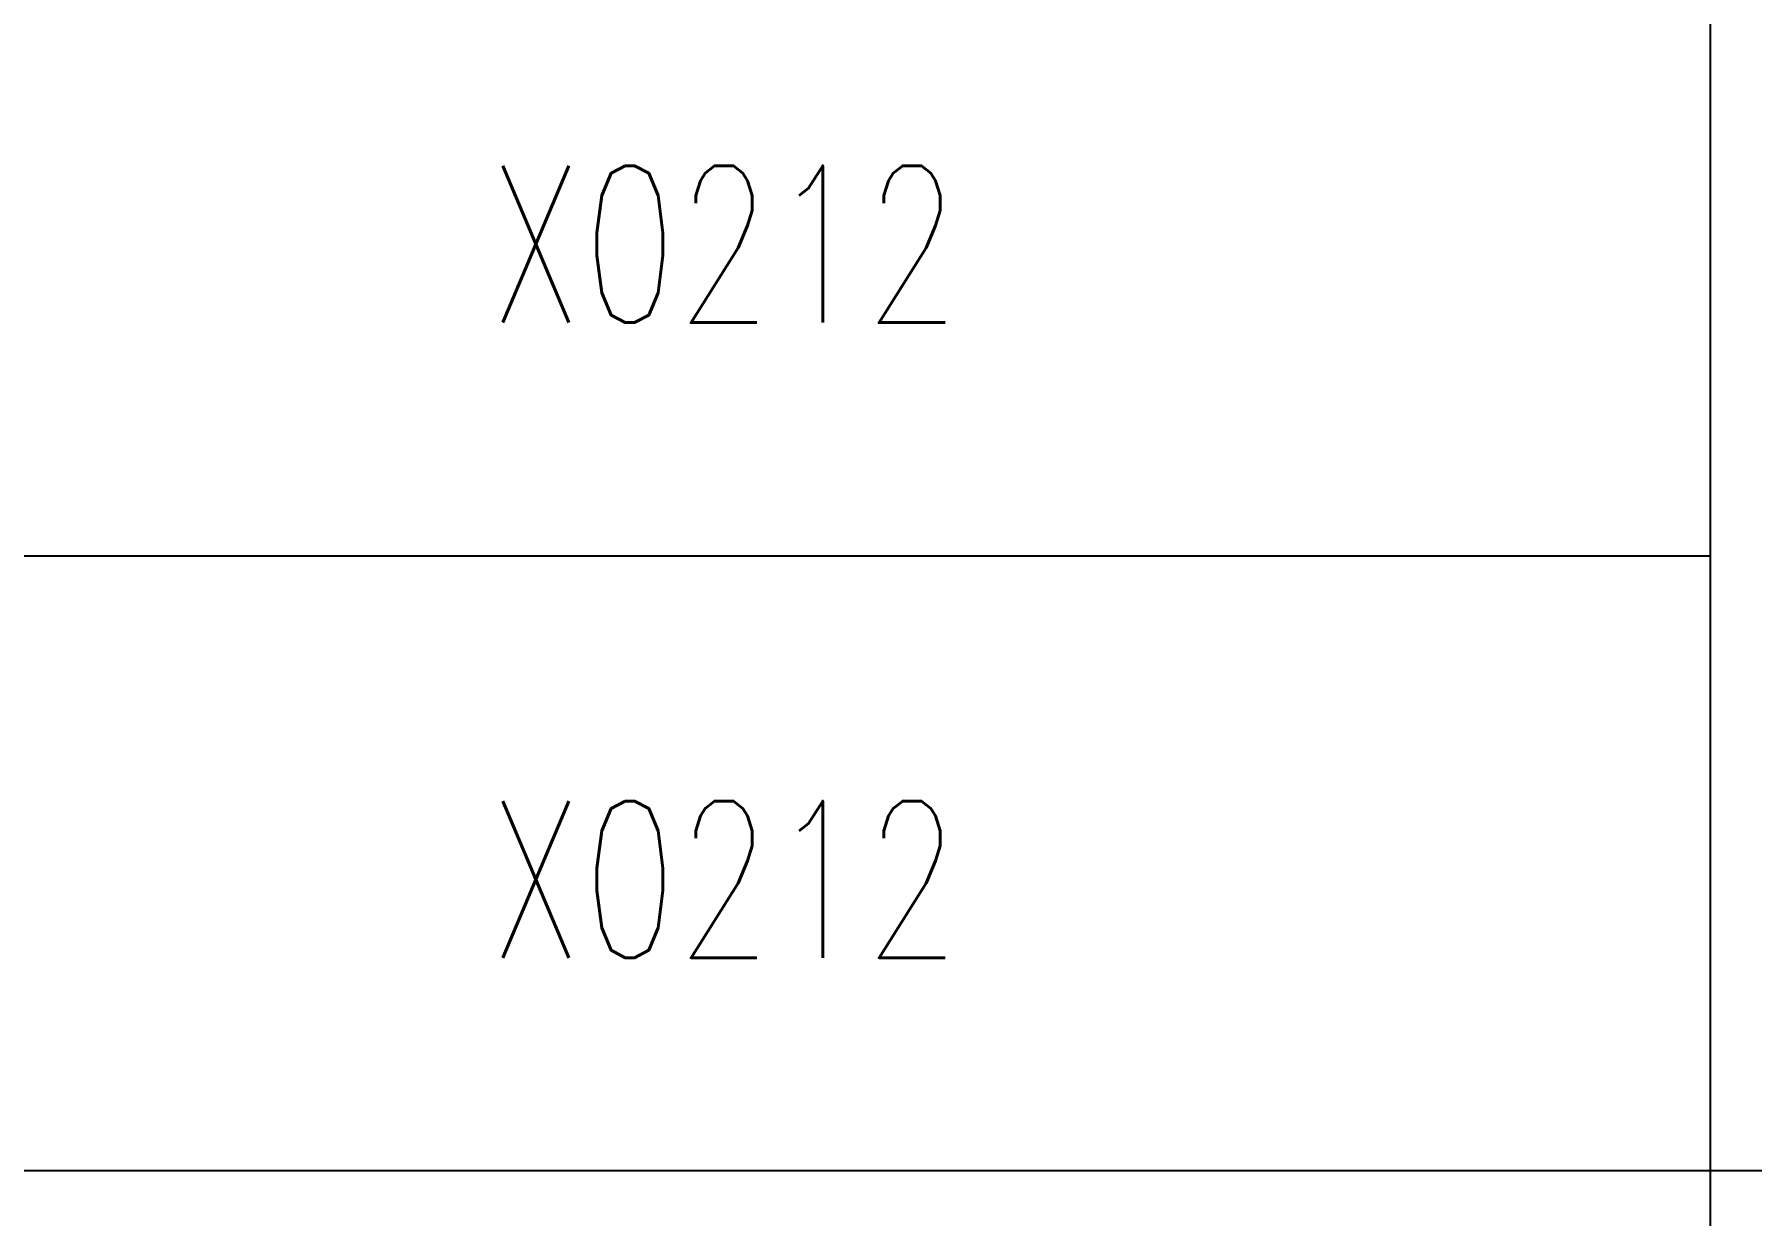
# Model space of a CAD drawing. Header units: millimetres. Extents: x 272502 to 382320, y 153465 to 264763.
# Drawn here: x 333912 to 335868, y 155839 to 157185 of the extents above; entities that cross this region are included whole.
import ezdxf

# ---------------------------------------------------------------- set-up
doc = ezdxf.new("R2010")
doc.units = ezdxf.units.MM
doc.header["$LTSCALE"] = 1000
doc.layers.get('0').update_dxf_attribs({"color": 8})
doc.layers.add('PUB_TEXT', color=8, linetype='Continuous')
doc.styles.add('HZ', font='geditxt.shx', dxfattribs={"width": 0.75, "bigfont": 'hzfs_1.shx'})

# ---------------------------------------------------------------- blocks, each defined once
blk = doc.blocks.new('GEDI_TQ_2012')
at = {"color": 2}
for p, q in [((-90, 0), (-90, 40)), ((-90, 21), (-180, 21)), ((0, 14), (-170, 14))]:
    blk.add_line(p, q, dxfattribs=at)

msp = doc.modelspace()

# ---------------------------------------------------------------- block references
at = {"xscale": 100, "yscale": 100, "zscale": 100}
msp.add_blockref('GEDI_TQ_2012', (344821.1, 154490.5), dxfattribs=at)

# ---------------------------------------------------------------- texts
at = {"layer": 'PUB_TEXT', "style": 'HZ', "width": 0.7}
for p in [(334429.6, 156856.7), (334429.6, 156133.2)]:
    msp.add_text('X0212', height=178.56, dxfattribs=at).set_placement(p)

doc.saveas('drawing.dxf')
